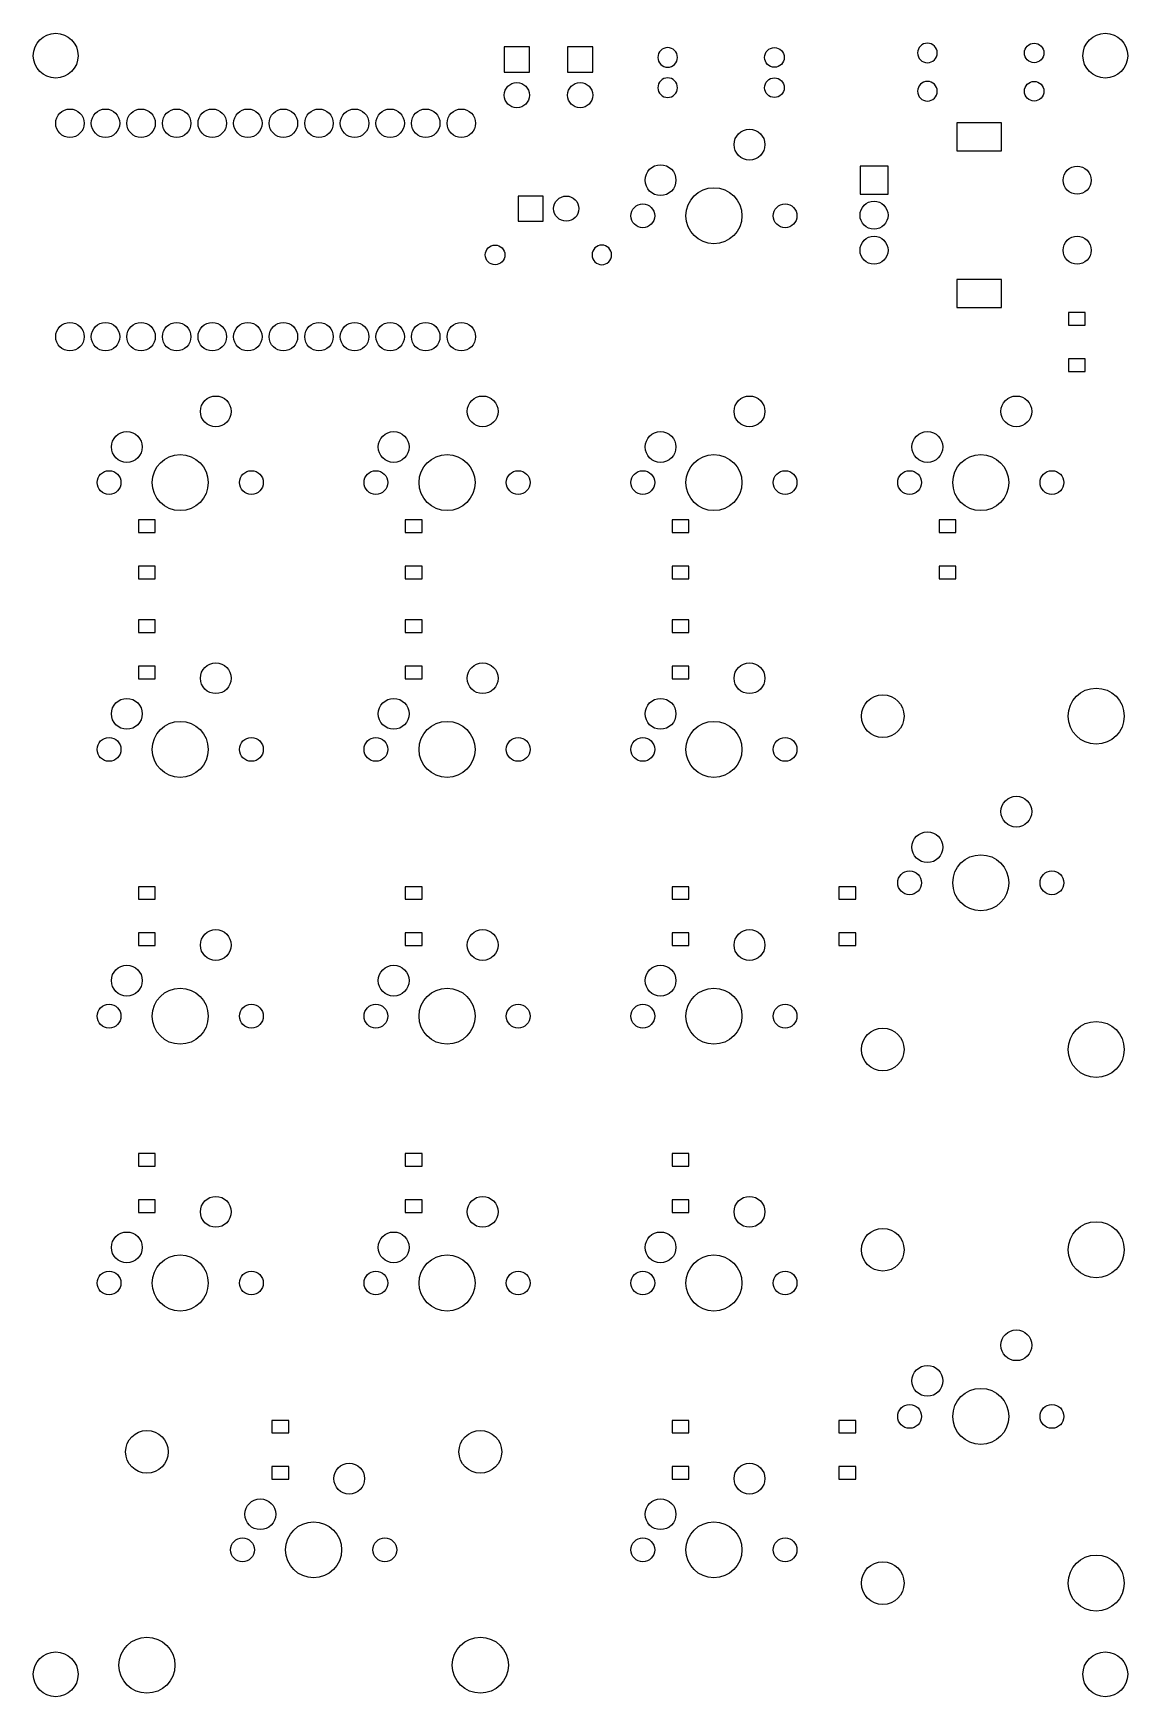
# Model space of a CAD drawing. Extents: x 3.78 to 6.86, y -5.65 to -0.97.
import ezdxf

# ---------------------------------------------------------------- set-up
doc = ezdxf.new("R2010")
doc.units = 0
doc.header["$MEASUREMENT"] = 0
doc.layers.add('BLACK', color=7, linetype='CONTINUOUS')

msp = doc.modelspace()

# ---------------------------------------------------------------- linework, layer by layer
at = {"layer": 'BLACK', "linetype": 'CONTINUOUS'}
for p, q in [((5.17435, -1.00982), (5.10348, -1.00982)), ((5.10348, -1.00982), (5.10348, -1.08069)), ((5.17435, -1.08069), (5.17435, -1.00982)), ((5.35235, -1.00982), (5.28148, -1.00982)), ((5.28148, -1.00982), (5.28148, -1.08069)), ((5.35235, -1.08069), (5.35235, -1.00982)), ((5.10348, -1.08069), (5.17435, -1.08069)), ((5.28148, -1.08069), (5.35235, -1.08069)), ((6.3752, -1.22283), (6.3752, -1.30157)), ((6.50118, -1.22283), (6.3752, -1.22283)), ((6.50118, -1.30157), (6.50118, -1.22283)), ((6.3752, -1.30157), (6.50118, -1.30157)), ((6.10354, -1.34488), (6.10354, -1.42362)), ((6.18228, -1.34488), (6.10354, -1.34488)), ((6.18228, -1.42362), (6.18228, -1.34488)), ((5.14248, -1.42882), (5.14248, -1.49969)), ((5.21335, -1.42882), (5.14248, -1.42882)), ((5.21335, -1.49969), (5.21335, -1.42882)), ((6.10354, -1.42362), (6.18228, -1.42362)), ((5.14248, -1.49969), (5.21335, -1.49969)), ((6.3752, -1.66378), (6.3752, -1.74252)), ((6.50118, -1.66378), (6.3752, -1.66378)), ((6.50118, -1.74252), (6.50118, -1.66378)), ((6.3752, -1.74252), (6.50118, -1.74252)), ((6.73654, -1.75654), (6.68929, -1.75654)), ((6.68929, -1.75654), (6.68929, -1.79197)), ((6.73654, -1.79197), (6.73654, -1.75654)), ((6.68929, -1.79197), (6.73654, -1.79197)), ((6.73654, -1.88646), (6.68929, -1.88646)), ((6.68929, -1.88646), (6.68929, -1.92189)), ((6.73654, -1.92189), (6.73654, -1.88646)), ((6.68929, -1.92189), (6.73654, -1.92189)), ((4.12279, -2.33907), (4.07554, -2.33907)), ((4.07554, -2.33907), (4.07554, -2.37451)), ((4.07554, -2.37451), (4.12279, -2.37451)), ((4.12279, -2.37451), (4.12279, -2.33907)), ((4.87279, -2.33907), (4.82554, -2.33907)), ((4.82554, -2.33907), (4.82554, -2.37451)), ((4.82554, -2.37451), (4.87279, -2.37451)), ((4.87279, -2.37451), (4.87279, -2.33907)), ((5.62279, -2.33907), (5.57554, -2.33907)), ((5.57554, -2.33907), (5.57554, -2.37451)), ((5.57554, -2.37451), (5.62279, -2.37451)), ((5.62279, -2.37451), (5.62279, -2.33907)), ((6.37279, -2.33907), (6.32554, -2.33907)), ((6.32554, -2.33907), (6.32554, -2.37451)), ((6.32554, -2.37451), (6.37279, -2.37451)), ((6.37279, -2.37451), (6.37279, -2.33907)), ((4.12279, -2.469), (4.07554, -2.469)), ((4.07554, -2.469), (4.07554, -2.50443)), ((4.12279, -2.50443), (4.12279, -2.469)), ((4.87279, -2.469), (4.82554, -2.469)), ((4.82554, -2.469), (4.82554, -2.50443)), ((4.87279, -2.50443), (4.87279, -2.469)), ((5.62279, -2.469), (5.57554, -2.469)), ((5.57554, -2.469), (5.57554, -2.50443)), ((5.62279, -2.50443), (5.62279, -2.469)), ((6.37279, -2.469), (6.32554, -2.469)), ((6.32554, -2.469), (6.32554, -2.50443)), ((6.37279, -2.50443), (6.37279, -2.469)), ((4.07554, -2.50443), (4.12279, -2.50443)), ((4.82554, -2.50443), (4.87279, -2.50443)), ((5.57554, -2.50443), (5.62279, -2.50443)), ((6.32554, -2.50443), (6.37279, -2.50443)), ((4.12279, -2.62032), (4.07554, -2.62032)), ((4.07554, -2.62032), (4.07554, -2.65576)), ((4.07554, -2.65576), (4.12279, -2.65576)), ((4.12279, -2.65576), (4.12279, -2.62032)), ((4.87279, -2.62032), (4.82554, -2.62032)), ((4.82554, -2.62032), (4.82554, -2.65576)), ((4.82554, -2.65576), (4.87279, -2.65576)), ((4.87279, -2.65576), (4.87279, -2.62032)), ((5.62279, -2.62032), (5.57554, -2.62032)), ((5.57554, -2.62032), (5.57554, -2.65576)), ((5.57554, -2.65576), (5.62279, -2.65576)), ((5.62279, -2.65576), (5.62279, -2.62032)), ((4.12279, -2.75025), (4.07554, -2.75025)), ((4.07554, -2.75025), (4.07554, -2.78568)), ((4.12279, -2.78568), (4.12279, -2.75025)), ((4.87279, -2.75025), (4.82554, -2.75025)), ((4.82554, -2.75025), (4.82554, -2.78568)), ((4.87279, -2.78568), (4.87279, -2.75025)), ((5.62279, -2.75025), (5.57554, -2.75025)), ((5.57554, -2.75025), (5.57554, -2.78568)), ((5.62279, -2.78568), (5.62279, -2.75025)), ((4.07554, -2.78568), (4.12279, -2.78568)), ((4.82554, -2.78568), (4.87279, -2.78568)), ((5.57554, -2.78568), (5.62279, -2.78568)), ((4.12279, -3.37032), (4.07554, -3.37032)), ((4.07554, -3.37032), (4.07554, -3.40576)), ((4.07554, -3.40576), (4.12279, -3.40576)), ((4.12279, -3.40576), (4.12279, -3.37032)), ((4.87279, -3.37032), (4.82554, -3.37032)), ((4.82554, -3.37032), (4.82554, -3.40576)), ((4.82554, -3.40576), (4.87279, -3.40576)), ((4.87279, -3.40576), (4.87279, -3.37032)), ((5.62279, -3.37032), (5.57554, -3.37032)), ((5.57554, -3.37032), (5.57554, -3.40576)), ((5.57554, -3.40576), (5.62279, -3.40576)), ((5.62279, -3.40576), (5.62279, -3.37032)), ((6.09154, -3.37032), (6.04429, -3.37032)), ((6.04429, -3.37032), (6.04429, -3.40576)), ((6.04429, -3.40576), (6.09154, -3.40576)), ((6.09154, -3.40576), (6.09154, -3.37032)), ((4.12279, -3.50025), (4.07554, -3.50025)), ((4.07554, -3.50025), (4.07554, -3.53568)), ((4.12279, -3.53568), (4.12279, -3.50025)), ((4.87279, -3.50025), (4.82554, -3.50025)), ((4.82554, -3.50025), (4.82554, -3.53568)), ((4.87279, -3.53568), (4.87279, -3.50025)), ((5.62279, -3.50025), (5.57554, -3.50025)), ((5.57554, -3.50025), (5.57554, -3.53568)), ((5.62279, -3.53568), (5.62279, -3.50025)), ((6.09154, -3.50025), (6.04429, -3.50025)), ((6.04429, -3.50025), (6.04429, -3.53568)), ((6.09154, -3.53568), (6.09154, -3.50025)), ((4.07554, -3.53568), (4.12279, -3.53568)), ((4.82554, -3.53568), (4.87279, -3.53568)), ((5.57554, -3.53568), (5.62279, -3.53568)), ((6.04429, -3.53568), (6.09154, -3.53568)), ((4.12279, -4.12032), (4.07554, -4.12032)), ((4.07554, -4.12032), (4.07554, -4.15576)), ((4.07554, -4.15576), (4.12279, -4.15576)), ((4.12279, -4.15576), (4.12279, -4.12032)), ((4.87279, -4.12032), (4.82554, -4.12032)), ((4.82554, -4.12032), (4.82554, -4.15576)), ((4.82554, -4.15576), (4.87279, -4.15576)), ((4.87279, -4.15576), (4.87279, -4.12032)), ((5.62279, -4.12032), (5.57554, -4.12032)), ((5.57554, -4.12032), (5.57554, -4.15576)), ((5.57554, -4.15576), (5.62279, -4.15576)), ((5.62279, -4.15576), (5.62279, -4.12032)), ((4.12279, -4.25025), (4.07554, -4.25025)), ((4.07554, -4.25025), (4.07554, -4.28568)), ((4.12279, -4.28568), (4.12279, -4.25025)), ((4.87279, -4.25025), (4.82554, -4.25025)), ((4.82554, -4.25025), (4.82554, -4.28568)), ((4.87279, -4.28568), (4.87279, -4.25025)), ((5.62279, -4.25025), (5.57554, -4.25025)), ((5.57554, -4.25025), (5.57554, -4.28568)), ((5.62279, -4.28568), (5.62279, -4.25025)), ((4.07554, -4.28568), (4.12279, -4.28568)), ((4.82554, -4.28568), (4.87279, -4.28568)), ((5.57554, -4.28568), (5.62279, -4.28568)), ((4.49779, -4.87032), (4.45054, -4.87032)), ((4.45054, -4.87032), (4.45054, -4.90576)), ((4.45054, -4.90576), (4.49779, -4.90576)), ((4.49779, -4.90576), (4.49779, -4.87032)), ((5.62279, -4.87032), (5.57554, -4.87032)), ((5.57554, -4.87032), (5.57554, -4.90576)), ((5.57554, -4.90576), (5.62279, -4.90576)), ((5.62279, -4.90576), (5.62279, -4.87032)), ((6.09154, -4.87032), (6.04429, -4.87032)), ((6.04429, -4.87032), (6.04429, -4.90576)), ((6.04429, -4.90576), (6.09154, -4.90576)), ((6.09154, -4.90576), (6.09154, -4.87032)), ((4.49779, -5.00025), (4.45054, -5.00025)), ((4.45054, -5.00025), (4.45054, -5.03568)), ((4.49779, -5.03568), (4.49779, -5.00025)), ((5.62279, -5.00025), (5.57554, -5.00025)), ((5.57554, -5.00025), (5.57554, -5.03568)), ((5.62279, -5.03568), (5.62279, -5.00025)), ((6.09154, -5.00025), (6.04429, -5.00025)), ((6.04429, -5.00025), (6.04429, -5.03568)), ((6.09154, -5.03568), (6.09154, -5.00025)), ((4.45054, -5.03568), (4.49779, -5.03568)), ((5.57554, -5.03568), (5.62279, -5.03568)), ((6.04429, -5.03568), (6.09154, -5.03568))]:
    msp.add_line(p, q, dxfattribs=at)
at = {"layer": 'BLACK'}
for centre, radius in [((3.84291, -1.03425), 0.06299), ((6.79291, -1.03425), 0.06299), ((5.86291, -1.03925), 0.02756), ((6.59291, -1.02657), 0.02756), ((5.13891, -1.14525), 0.03543), ((5.31691, -1.14525), 0.03543), ((5.86291, -1.12425), 0.02756), ((6.59291, -1.13425), 0.02756), ((3.88291, -1.22425), 0.04), ((3.98291, -1.22425), 0.04), ((4.08291, -1.22425), 0.04), ((4.18291, -1.22425), 0.04), ((4.28291, -1.22425), 0.04), ((4.38291, -1.22425), 0.04), ((4.48291, -1.22425), 0.04), ((4.58291, -1.22425), 0.04), ((4.68291, -1.22425), 0.04), ((4.78291, -1.22425), 0.04), ((4.88291, -1.22425), 0.04), ((4.98291, -1.22425), 0.04), ((5.79291, -1.28425), 0.04331), ((5.54291, -1.38425), 0.04331), ((6.71378, -1.38425), 0.03937), ((5.27791, -1.46425), 0.03543), ((5.69291, -1.48425), 0.07874), ((6.14291, -1.48268), 0.03937), ((5.49291, -1.48425), 0.03346), ((5.89291, -1.48425), 0.03346), ((6.14291, -1.5811), 0.03937), ((6.71378, -1.5811), 0.03937), ((5.07791, -1.59425), 0.02756), ((3.88291, -1.82425), 0.04), ((3.98291, -1.82425), 0.04), ((4.08291, -1.82425), 0.04), ((4.18291, -1.82425), 0.04), ((4.28291, -1.82425), 0.04), ((4.38291, -1.82425), 0.04), ((4.48291, -1.82425), 0.04), ((4.58291, -1.82425), 0.04), ((4.68291, -1.82425), 0.04), ((4.78291, -1.82425), 0.04), ((4.88291, -1.82425), 0.04), ((4.98291, -1.82425), 0.04), ((4.29291, -2.03425), 0.04331), ((5.04291, -2.03425), 0.04331), ((5.79291, -2.03425), 0.04331), ((6.54291, -2.03425), 0.04331), ((4.04291, -2.13425), 0.04331), ((4.79291, -2.13425), 0.04331), ((5.54291, -2.13425), 0.04331), ((6.29291, -2.13425), 0.04331), ((4.19291, -2.23425), 0.07874), ((4.94291, -2.23425), 0.07874), ((5.69291, -2.23425), 0.07874), ((6.44291, -2.23425), 0.07874), ((3.99291, -2.23425), 0.03346), ((4.39291, -2.23425), 0.03346), ((4.74291, -2.23425), 0.03346), ((5.14291, -2.23425), 0.03346), ((5.49291, -2.23425), 0.03346), ((5.89291, -2.23425), 0.03346), ((6.24291, -2.23425), 0.03346), ((6.64291, -2.23425), 0.03346), ((4.29291, -2.78425), 0.04331), ((5.04291, -2.78425), 0.04331), ((5.79291, -2.78425), 0.04331), ((4.04291, -2.88425), 0.04331), ((4.79291, -2.88425), 0.04331), ((5.54291, -2.88425), 0.04331), ((6.16732, -2.89075), 0.06004), ((6.76732, -2.89075), 0.07874), ((4.19291, -2.98425), 0.07874), ((4.94291, -2.98425), 0.07874), ((5.69291, -2.98425), 0.07874), ((3.99291, -2.98425), 0.03346), ((4.39291, -2.98425), 0.03346), ((4.74291, -2.98425), 0.03346), ((5.14291, -2.98425), 0.03346), ((5.49291, -2.98425), 0.03346), ((5.89291, -2.98425), 0.03346), ((6.54291, -3.15925), 0.04331), ((6.29291, -3.25925), 0.04331), ((6.44291, -3.35925), 0.07874), ((6.24291, -3.35925), 0.03346), ((6.64291, -3.35925), 0.03346), ((4.29291, -3.53425), 0.04331), ((5.04291, -3.53425), 0.04331), ((5.79291, -3.53425), 0.04331), ((4.04291, -3.63425), 0.04331), ((4.79291, -3.63425), 0.04331), ((5.54291, -3.63425), 0.04331), ((4.19291, -3.73425), 0.07874), ((4.94291, -3.73425), 0.07874), ((5.69291, -3.73425), 0.07874), ((3.99291, -3.73425), 0.03346), ((4.39291, -3.73425), 0.03346), ((4.74291, -3.73425), 0.03346), ((5.14291, -3.73425), 0.03346), ((5.49291, -3.73425), 0.03346), ((5.89291, -3.73425), 0.03346), ((6.16732, -3.82776), 0.06004), ((6.76732, -3.82776), 0.07874), ((4.29291, -4.28425), 0.04331), ((5.04291, -4.28425), 0.04331), ((5.79291, -4.28425), 0.04331), ((4.04291, -4.38425), 0.04331), ((4.79291, -4.38425), 0.04331), ((5.54291, -4.38425), 0.04331), ((6.16732, -4.39075), 0.06004), ((6.76732, -4.39075), 0.07874), ((4.19291, -4.48425), 0.07874), ((4.94291, -4.48425), 0.07874), ((5.69291, -4.48425), 0.07874), ((3.99291, -4.48425), 0.03346), ((4.39291, -4.48425), 0.03346), ((4.74291, -4.48425), 0.03346), ((5.14291, -4.48425), 0.03346), ((5.49291, -4.48425), 0.03346), ((5.89291, -4.48425), 0.03346), ((6.54291, -4.65925), 0.04331), ((6.29291, -4.75925), 0.04331), ((6.44291, -4.85925), 0.07874), ((6.24291, -4.85925), 0.03346), ((6.64291, -4.85925), 0.03346), ((4.09941, -4.95866), 0.06004), ((5.03642, -4.95866), 0.06004), ((4.66791, -5.03425), 0.04331), ((5.79291, -5.03425), 0.04331), ((4.41791, -5.13425), 0.04331), ((5.54291, -5.13425), 0.04331), ((4.56791, -5.23425), 0.07874), ((5.69291, -5.23425), 0.07874), ((4.36791, -5.23425), 0.03346), ((4.76791, -5.23425), 0.03346), ((5.49291, -5.23425), 0.03346), ((5.89291, -5.23425), 0.03346), ((6.16732, -5.32776), 0.06004), ((6.76732, -5.32776), 0.07874), ((4.09941, -5.55866), 0.07874), ((5.03642, -5.55866), 0.07874), ((3.84291, -5.58425), 0.06299), ((6.79291, -5.58425), 0.06299)]:
    msp.add_circle(centre, radius, dxfattribs=at)
for centre, start, end in [((5.56291, -1.03925), 360, 540), ((6.29291, -1.02657), 360, 540), ((6.29291, -1.02657), 180, 360), ((5.56291, -1.03925), 180, 360), ((5.56291, -1.12425), 360, 540), ((6.29291, -1.13425), 360, 540), ((5.56291, -1.12425), 180, 360), ((6.29291, -1.13425), 180, 360), ((5.37791, -1.59425), 0, 180), ((5.37791, -1.59425), 180, 360)]:
    msp.add_arc(centre, 0.02756, start, end, dxfattribs=at)

doc.saveas('drawing.dxf')
